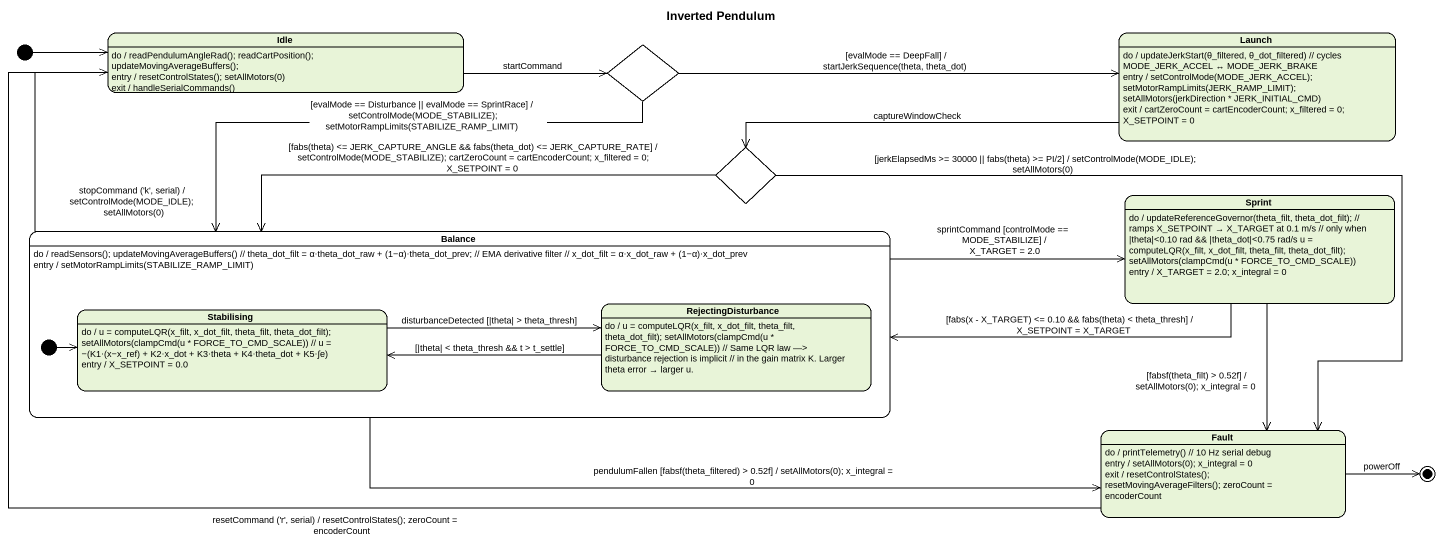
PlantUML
@startuml
title Inverted Pendulum
hide empty description
state Idle
Idle : do / readPendulumAngleRad(); readCartPosition(); updateMovingAverageBuffers();
Idle : entry / resetControlStates(); setAllMotors(0)
Idle : exit / handleSerialCommands()
state choice1 <<choice>>
state Launch
Launch : do / updateJerkStart(θ_filtered, θ_dot_filtered) // cycles MODE_JERK_ACCEL ↔ MODE_JERK_BRAKE
Launch : entry / setControlMode(MODE_JERK_ACCEL); setMotorRampLimits(JERK_RAMP_LIMIT); setAllMotors(jerkDirection * JERK_INITIAL_CMD)
Launch : exit / cartZeroCount = cartEncoderCount; x_filtered = 0; X_SETPOINT = 0
state choice2 <<choice>>
state Sprint
Sprint : do / updateReferenceGovernor(theta_filt, theta_dot_filt); ~// ramps X_SETPOINT → X_TARGET at 0.1 m/s ~// only when |theta|<0.10 rad && |theta_dot|<0.75 rad/s u = computeLQR(x_filt, x_dot_filt, theta_filt, theta_dot_filt); setAllMotors(clampCmd(u * FORCE_TO_CMD_SCALE))
Sprint : entry / X_TARGET = 2.0; x_integral = 0
state Balance {
  state Stabilising
  Stabilising : do / u = computeLQR(x_filt, x_dot_filt, theta_filt, theta_dot_filt); setAllMotors(clampCmd(u * FORCE_TO_CMD_SCALE)) // u = −(K1·(x−x_ref) + K2·x_dot + K3·theta + K4·theta_dot + K5·∫e)
  Stabilising : entry / X_SETPOINT = 0.0
  state RejectingDisturbance
  RejectingDisturbance : do / u = computeLQR(x_filt, x_dot_filt, theta_filt, theta_dot_filt); setAllMotors(clampCmd(u * FORCE_TO_CMD_SCALE)) ~// Same LQR law —> disturbance rejection is implicit ~// in the gain matrix K. Larger theta error → larger u.
  [*] -right-> Stabilising
}
Balance : do / readSensors(); updateMovingAverageBuffers() ~// theta_dot_filt = α·theta_dot_raw + (1−α)·theta_dot_prev; ~// EMA derivative filter ~// x_dot_filt = α·x_dot_raw + (1−α)·x_dot_prev
Balance : entry / setMotorRampLimits(STABILIZE_RAMP_LIMIT)
state Fault
Fault : do / printTelemetry() // 10 Hz serial debug
Fault : entry / setAllMotors(0); x_integral = 0
Fault : exit / resetControlStates(); resetMovingAverageFilters(); zeroCount = encoderCount
[*] -right-> Idle
Idle -right-> choice1 : startCommand
choice1 -right-> Launch : [evalMode == DeepFall] / startJerkSequence(theta, theta_dot)
choice1 --> Balance : [evalMode == Disturbance || evalMode == SprintRace] / setControlMode(MODE_STABILIZE); setMotorRampLimits(STABILIZE_RAMP_LIMIT)
Launch -left-> choice2 : captureWindowCheck
choice2 -left-> Balance : [fabs(theta) <= JERK_CAPTURE_ANGLE && fabs(theta_dot) <= JERK_CAPTURE_RATE] / setControlMode(MODE_STABILIZE); cartZeroCount = cartEncoderCount; x_filtered = 0; X_SETPOINT = 0
choice2 --> Fault : [jerkElapsedMs >= 30000 || fabs(theta) >= PI/2] / setControlMode(MODE_IDLE); setAllMotors(0)
Sprint -left-> Balance : [fabs(x - X_TARGET) <= 0.10 && fabs(theta) < theta_thresh] / X_SETPOINT = X_TARGET
Sprint --> Fault : [fabsf(theta_filt) > 0.52f] / setAllMotors(0); x_integral = 0
Balance -up-> Idle : stopCommand ('k', serial) / setControlMode(MODE_IDLE); setAllMotors(0)
Balance -right-> Sprint : sprintCommand [controlMode == MODE_STABILIZE] / X_TARGET = 2.0
Balance -right-> Fault : pendulumFallen [fabsf(theta_filtered) > 0.52f] / setAllMotors(0); x_integral = 0
Stabilising -right-> RejectingDisturbance : disturbanceDetected [|theta| > theta_thresh]
RejectingDisturbance -left-> Stabilising : [|theta| < theta_thresh && t > t_settle]
Fault -left-> Idle : resetCommand ('r', serial) / resetControlStates(); zeroCount = encoderCount
Fault -right-> [*] : powerOff
@enduml
